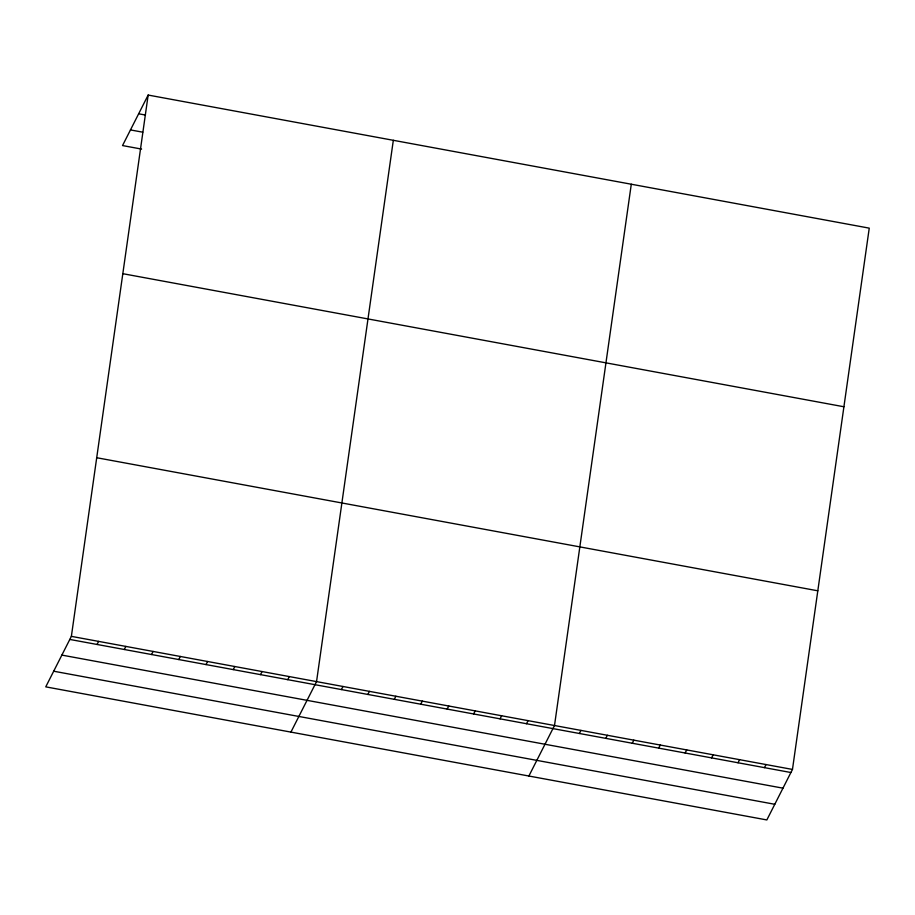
<?xml version="1.0" encoding="UTF-8"?>
<svg xmlns="http://www.w3.org/2000/svg" width="915" height="915" viewBox="0 0 915 915"><rect width="100%" height="100%" fill="white"/><g stroke="black" fill="none" stroke-linecap="round" stroke-linejoin="round"><path stroke-width="1.37" d="M71.37 636.36L148.161 95.057L869.25 228.144L792.47 769.435L766.839 819.943L45.75 686.856L71.37 636.36L792.47 769.435M393.324 140.304L316.544 681.606L290.924 732.103M631.293 184.224L554.501 725.515L528.881 776.023M148.161 95.057L122.53 145.565L141.608 149.088M97.047 644.469L98.614 641.381M124.291 649.501L125.858 646.413M151.535 654.522L153.091 651.434M178.768 659.555L180.335 656.467M206.012 664.576L207.579 661.499M233.256 669.608L234.823 666.52M260.5 674.63L262.067 671.553M287.733 679.662L289.3 676.574M341.421 689.567L342.988 686.479M367.864 694.451L369.42 691.363M394.296 699.323L395.863 696.246M420.74 704.207L422.307 701.119M447.183 709.091L448.75 706.003M473.615 713.963L475.182 710.875M500.059 718.847L501.626 715.759M526.502 723.719L528.069 720.643M579.378 733.487L580.945 730.399M605.822 738.359L607.388 735.283M632.265 743.243L633.821 740.155M658.697 748.127L660.264 745.039M685.141 752.999L686.707 749.911M711.584 757.883L713.151 754.795M738.016 762.755L739.583 759.679M764.46 767.639L766.027 764.551M138.657 113.792L145.462 115.05M130.468 129.919L142.729 132.183M122.816 273.688L843.916 406.763M96.716 457.729L817.804 590.804M69.803 639.436L790.903 772.523M61.865 655.094L782.966 788.17M53.688 671.21L774.788 804.285"/></g></svg>
